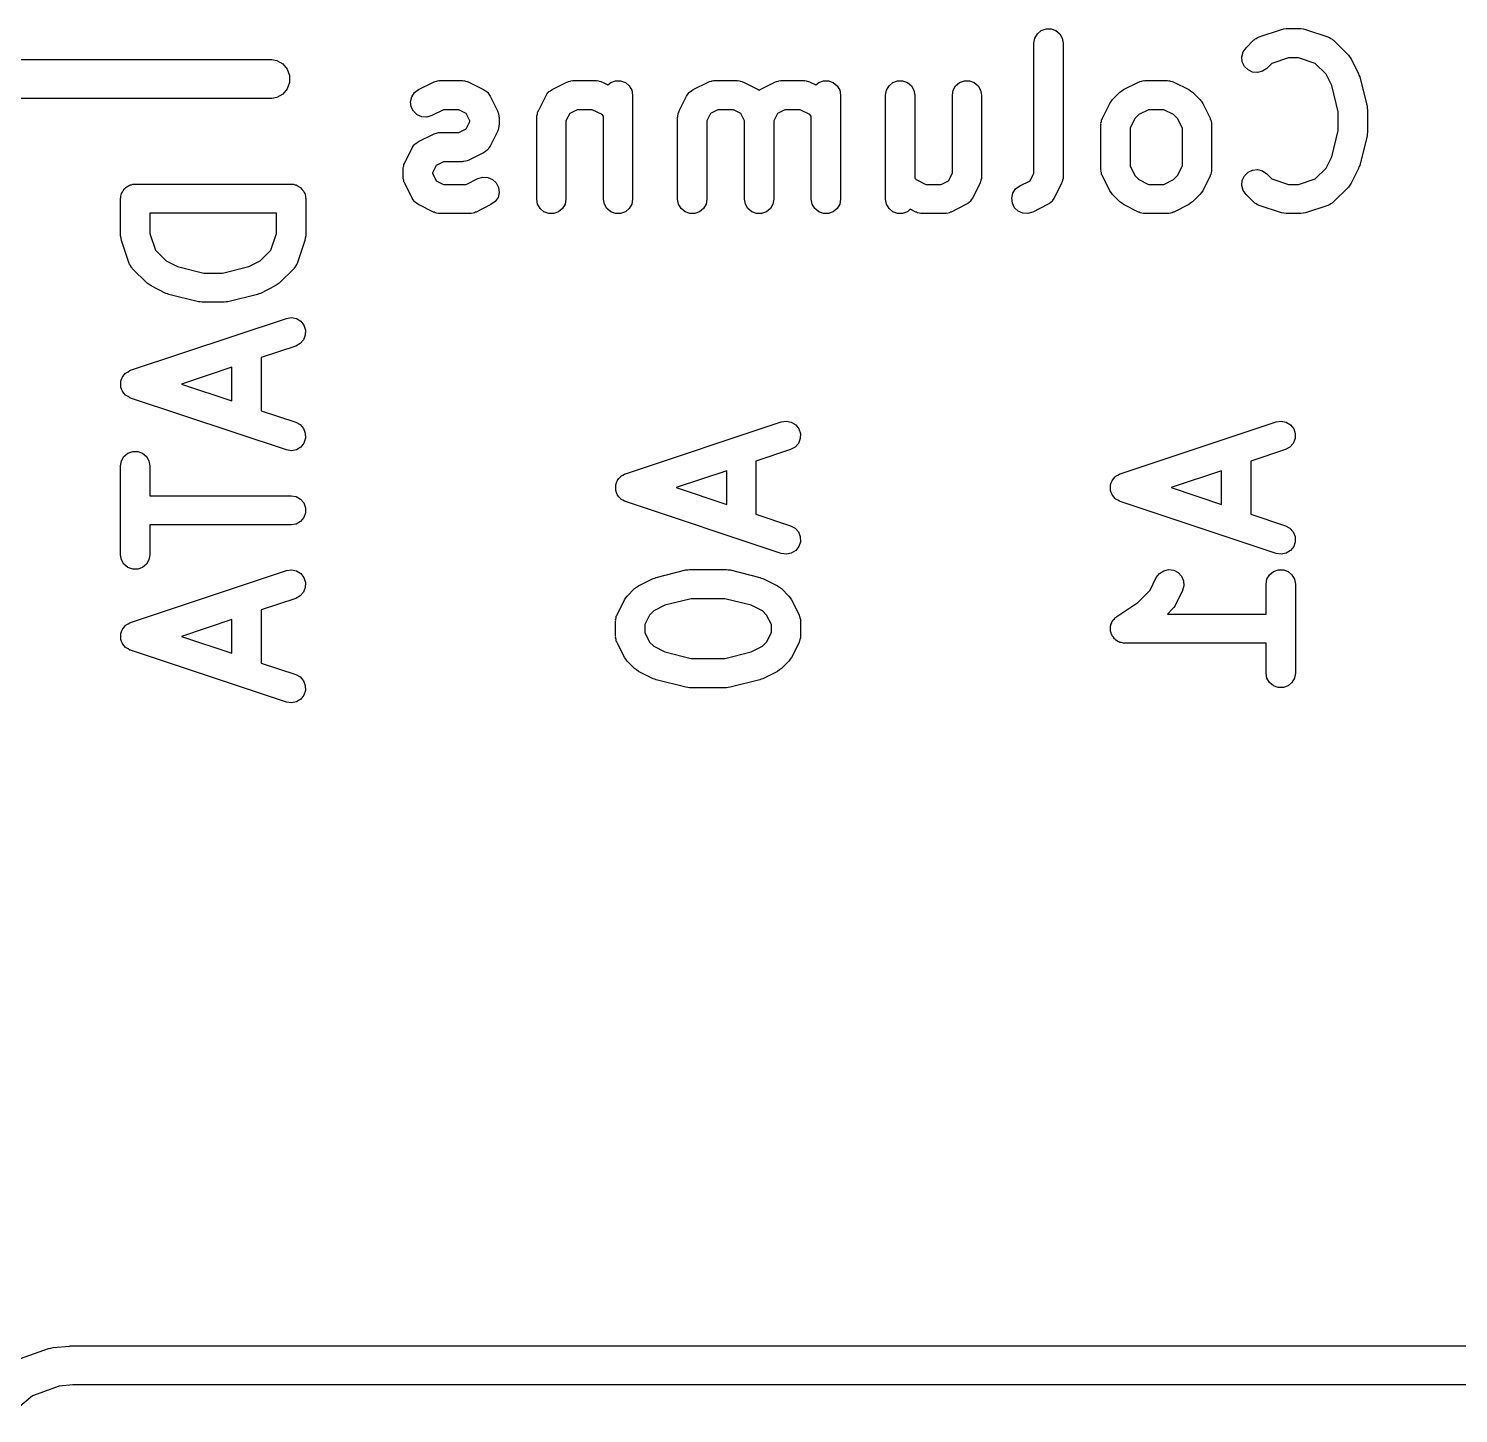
# Model space of a CAD drawing. Extents: x 105.7 to 188.1, y -135.5 to -88.6.
# Drawn here: x 171.73 to 179.07, y -95.75 to -88.64 of the extents above; entities that cross this region are included whole.
import ezdxf

# ---------------------------------------------------------------- set-up
doc = ezdxf.new("R2010")
doc.units = 0
doc.header["$MEASUREMENT"] = 0
doc.layers.add('BLACK', color=7, linetype='CONTINUOUS')

msp = doc.modelspace()

# ---------------------------------------------------------------- linework, layer by layer
at = {"layer": 'BLACK', "linetype": 'CONTINUOUS'}
for p, q in [((176.913, -88.6677), (176.932, -88.651)), ((176.932, -88.651), (176.957, -88.642)), ((176.957, -88.642), (176.983, -88.642)), ((176.983, -88.642), (177.007, -88.651)), ((177.007, -88.651), (177.027, -88.6677)), ((178.051, -88.6828), (178.165, -88.6448)), ((178.165, -88.6448), (178.177, -88.643)), ((178.177, -88.643), (178.189, -88.6409)), ((178.189, -88.6409), (178.265, -88.6409)), ((178.265, -88.6409), (178.277, -88.643)), ((178.277, -88.643), (178.289, -88.6448)), ((178.289, -88.6448), (178.403, -88.6828)), ((176.895, -88.7159), (176.899, -88.6903)), ((176.895, -89.3839), (176.895, -88.7159)), ((176.899, -88.6903), (176.913, -88.6677)), ((177.027, -88.6677), (177.04, -88.6903)), ((177.04, -88.6903), (177.045, -88.7159)), ((177.045, -88.7159), (177.045, -89.4016)), ((177.984, -88.7391), (178.022, -88.701)), ((178.022, -88.701), (178.025, -88.6985)), ((178.025, -88.6985), (178.028, -88.6953)), ((178.028, -88.6953), (178.036, -88.6911)), ((178.036, -88.6911), (178.043, -88.686)), ((178.043, -88.686), (178.047, -88.6849)), ((178.047, -88.6849), (178.051, -88.6828)), ((178.403, -88.6828), (178.407, -88.6849)), ((178.407, -88.6849), (178.411, -88.686)), ((178.411, -88.686), (178.418, -88.6911)), ((178.418, -88.6911), (178.426, -88.6953)), ((178.426, -88.6953), (178.429, -88.6985)), ((178.429, -88.6985), (178.433, -88.701)), ((178.433, -88.701), (178.509, -88.7772)), ((177.962, -88.7856), (177.969, -88.7604)), ((177.964, -88.8115), (177.962, -88.7856)), ((177.969, -88.7604), (177.984, -88.7391)), ((178.201, -88.7909), (178.115, -88.8196)), ((178.253, -88.7909), (178.201, -88.7909)), ((178.339, -88.8196), (178.253, -88.7909)), ((178.509, -88.7772), (178.516, -88.787)), ((178.516, -88.787), (178.523, -88.7966)), ((178.523, -88.7966), (178.561, -88.8728)), ((166.996, -88.8), (172.983, -88.8)), ((172.983, -88.8), (173.009, -88.8046)), ((173.009, -88.8046), (173.039, -88.8222)), ((173.039, -88.8222), (173.062, -88.8492)), ((173.062, -88.8492), (173.074, -88.8824)), ((177.975, -88.8351), (177.964, -88.8115)), ((177.994, -88.8535), (177.975, -88.8351)), ((178.017, -88.8645), (177.994, -88.8535)), ((178.043, -88.8668), (178.017, -88.8645)), ((178.068, -88.8601), (178.043, -88.8668)), ((178.09, -88.8451), (178.068, -88.8601)), ((178.115, -88.8196), (178.09, -88.8451)), ((178.394, -88.8746), (178.339, -88.8196)), ((173.074, -88.9176), (173.062, -88.9508)), ((173.074, -88.8824), (173.074, -88.9176)), ((173.736, -88.9536), (173.813, -88.9155)), ((173.813, -88.9155), (173.817, -88.9143)), ((173.817, -88.9143), (173.821, -88.9121)), ((173.821, -88.9121), (173.829, -88.9106)), ((173.829, -88.9106), (173.838, -88.9081)), ((173.838, -88.9081), (173.842, -88.9083)), ((173.842, -88.9083), (173.846, -88.9076)), ((173.846, -88.9076), (173.96, -88.9076)), ((173.96, -88.9076), (173.965, -88.9083)), ((173.965, -88.9083), (173.969, -88.9081)), ((173.969, -88.9081), (173.977, -88.9106)), ((173.977, -88.9106), (173.986, -88.9121)), ((173.986, -88.9121), (173.99, -88.9143)), ((173.99, -88.9143), (173.994, -88.9155)), ((173.994, -88.9155), (174.07, -88.9536)), ((174.422, -88.9536), (174.498, -88.9155)), ((174.498, -88.9155), (174.502, -88.9143)), ((174.502, -88.9143), (174.506, -88.9121)), ((174.506, -88.9121), (174.515, -88.9106)), ((174.515, -88.9106), (174.523, -88.9081)), ((174.523, -88.9081), (174.528, -88.9083)), ((174.528, -88.9083), (174.532, -88.9076)), ((174.532, -88.9076), (174.646, -88.9076)), ((174.646, -88.9076), (174.65, -88.9083)), ((174.65, -88.9083), (174.655, -88.9081)), ((174.655, -88.9081), (174.663, -88.9106)), ((174.663, -88.9106), (174.672, -88.9121)), ((174.672, -88.9121), (174.676, -88.9143)), ((174.676, -88.9143), (174.68, -88.9155)), ((174.68, -88.9155), (174.708, -88.9298)), ((174.708, -88.9298), (174.723, -88.9176)), ((174.723, -88.9176), (174.747, -88.9087)), ((174.747, -88.9087), (174.773, -88.9087)), ((174.773, -88.9087), (174.798, -88.9176)), ((174.798, -88.9176), (174.818, -88.9344)), ((174.818, -88.9344), (174.831, -88.9569)), ((175.146, -88.9536), (175.222, -88.9155)), ((175.222, -88.9155), (175.226, -88.9143)), ((175.226, -88.9143), (175.23, -88.9121)), ((175.23, -88.9121), (175.239, -88.9106)), ((175.239, -88.9106), (175.247, -88.9081)), ((175.247, -88.9081), (175.251, -88.9083)), ((175.251, -88.9083), (175.256, -88.9076)), ((175.256, -88.9076), (175.37, -88.9076)), ((175.37, -88.9076), (175.374, -88.9083)), ((175.374, -88.9083), (175.379, -88.9081)), ((175.379, -88.9081), (175.387, -88.9106)), ((175.387, -88.9106), (175.396, -88.9121)), ((175.396, -88.9121), (175.399, -88.9143)), ((175.399, -88.9143), (175.404, -88.9155)), ((175.404, -88.9155), (175.48, -88.9536)), ((175.489, -88.9536), (175.565, -88.9155)), ((175.565, -88.9155), (175.569, -88.9143)), ((175.569, -88.9143), (175.573, -88.9121)), ((175.573, -88.9121), (175.582, -88.9106)), ((175.582, -88.9106), (175.59, -88.9081)), ((175.59, -88.9081), (175.594, -88.9083)), ((175.594, -88.9083), (175.599, -88.9076)), ((175.599, -88.9076), (175.713, -88.9076)), ((175.713, -88.9076), (175.717, -88.9083)), ((175.717, -88.9083), (175.721, -88.9081)), ((175.721, -88.9081), (175.73, -88.9106)), ((175.73, -88.9106), (175.738, -88.9121)), ((175.738, -88.9121), (175.742, -88.9143)), ((175.742, -88.9143), (175.746, -88.9155)), ((175.746, -88.9155), (175.775, -88.9298)), ((175.775, -88.9298), (175.79, -88.9176)), ((175.79, -88.9176), (175.814, -88.9087)), ((175.814, -88.9087), (175.84, -88.9087)), ((175.84, -88.9087), (175.865, -88.9176)), ((175.865, -88.9176), (175.885, -88.9344)), ((175.885, -88.9344), (175.898, -88.9569)), ((176.138, -88.9569), (176.151, -88.9344)), ((176.151, -88.9344), (176.171, -88.9176)), ((176.171, -88.9176), (176.195, -88.9087)), ((176.195, -88.9087), (176.221, -88.9087)), ((176.221, -88.9087), (176.246, -88.9176)), ((176.246, -88.9176), (176.266, -88.9344)), ((176.266, -88.9344), (176.279, -88.9569)), ((176.48, -88.9569), (176.493, -88.9344)), ((176.493, -88.9344), (176.513, -88.9176)), ((176.513, -88.9176), (176.538, -88.9087)), ((176.538, -88.9087), (176.564, -88.9087)), ((176.564, -88.9087), (176.588, -88.9176)), ((176.588, -88.9176), (176.608, -88.9344)), ((176.608, -88.9344), (176.621, -88.9569)), ((177.355, -88.9536), (177.432, -88.9155)), ((177.432, -88.9155), (177.436, -88.9143)), ((177.436, -88.9143), (177.44, -88.9121)), ((177.44, -88.9121), (177.448, -88.9106)), ((177.448, -88.9106), (177.457, -88.9081)), ((177.457, -88.9081), (177.461, -88.9083)), ((177.461, -88.9083), (177.465, -88.9076)), ((177.465, -88.9076), (177.579, -88.9076)), ((177.579, -88.9076), (177.584, -88.9083)), ((177.584, -88.9083), (177.588, -88.9081)), ((177.588, -88.9081), (177.596, -88.9106)), ((177.596, -88.9106), (177.605, -88.9121)), ((177.605, -88.9121), (177.609, -88.9143)), ((177.609, -88.9143), (177.613, -88.9155)), ((177.613, -88.9155), (177.689, -88.9536)), ((178.423, -88.9326), (178.394, -88.8746)), ((178.457, -89.068), (178.423, -88.9326)), ((178.561, -88.8728), (178.563, -88.8807)), ((178.563, -88.8807), (178.567, -88.8882)), ((178.567, -88.8882), (178.605, -89.0406)), ((172.983, -89), (167.009, -89)), ((173.009, -88.9954), (172.983, -89)), ((173.039, -88.9778), (173.009, -88.9954)), ((173.062, -88.9508), (173.039, -88.9778)), ((173.695, -89.0162), (173.701, -88.9908)), ((173.698, -89.042), (173.695, -89.0162)), ((173.701, -88.9908), (173.716, -88.9691)), ((173.716, -88.9691), (173.736, -88.9536)), ((174.07, -88.9536), (174.079, -88.9601)), ((174.079, -88.9601), (174.088, -88.9662)), ((174.088, -88.9662), (174.089, -88.9679)), ((174.089, -88.9679), (174.091, -88.9691)), ((174.091, -88.9691), (174.097, -88.9783)), ((174.097, -88.9783), (174.104, -88.9871)), ((174.104, -88.9871), (174.142, -89.0633)), ((174.351, -89.0633), (174.389, -88.9871)), ((174.389, -88.9871), (174.395, -88.9783)), ((174.395, -88.9783), (174.401, -88.9691)), ((174.401, -88.9691), (174.403, -88.9679)), ((174.403, -88.9679), (174.404, -88.9662)), ((174.404, -88.9662), (174.413, -88.9601)), ((174.413, -88.9601), (174.422, -88.9536)), ((174.831, -88.9569), (174.835, -88.9826)), ((174.835, -88.9826), (174.835, -89.5159)), ((175.074, -89.0633), (175.112, -88.9871)), ((175.112, -88.9871), (175.119, -88.9783)), ((175.119, -88.9783), (175.125, -88.9691)), ((175.125, -88.9691), (175.127, -88.9679)), ((175.127, -88.9679), (175.128, -88.9662)), ((175.128, -88.9662), (175.137, -88.9601)), ((175.137, -88.9601), (175.146, -88.9536)), ((175.48, -88.9536), (175.484, -88.957)), ((175.484, -88.957), (175.489, -88.9536)), ((175.898, -88.9569), (175.902, -88.9826)), ((175.902, -88.9826), (175.902, -89.5159)), ((176.133, -88.9826), (176.138, -88.9569)), ((176.133, -89.5159), (176.133, -88.9826)), ((176.279, -88.9569), (176.283, -88.9826)), ((176.283, -88.9826), (176.283, -89.4086)), ((176.476, -88.9826), (176.48, -88.9569)), ((176.476, -89.3839), (176.476, -88.9826)), ((176.621, -88.9569), (176.626, -88.9826)), ((176.626, -88.9826), (176.626, -89.4016)), ((177.284, -89.0252), (177.291, -89.0156)), ((177.291, -89.0156), (177.298, -89.0057)), ((177.298, -89.0057), (177.336, -88.9676)), ((177.336, -88.9676), (177.346, -88.9607)), ((177.346, -88.9607), (177.355, -88.9536)), ((177.689, -88.9536), (177.699, -88.9607)), ((177.699, -88.9607), (177.709, -88.9676)), ((177.709, -88.9676), (177.747, -89.0057)), ((177.747, -89.0057), (177.754, -89.0156)), ((177.754, -89.0156), (177.761, -89.0252)), ((173.71, -89.0653), (173.698, -89.042)), ((173.729, -89.0833), (173.71, -89.0653)), ((173.753, -89.0936), (173.729, -89.0833)), ((173.804, -89.0877), (173.779, -89.0952)), ((173.864, -89.0576), (173.804, -89.0877)), ((173.943, -89.0576), (173.864, -89.0576)), ((173.981, -89.0766), (173.943, -89.0576)), ((174, -89.1146), (173.981, -89.0766)), ((174.142, -89.0633), (174.143, -89.0675)), ((174.143, -89.0675), (174.145, -89.0712)), ((174.145, -89.0712), (174.147, -89.0799)), ((174.147, -89.0799), (174.149, -89.0883)), ((174.149, -89.0883), (174.149, -89.0926)), ((174.149, -89.0926), (174.15, -89.0969)), ((174.343, -89.0883), (174.346, -89.0799)), ((174.343, -89.0926), (174.343, -89.0883)), ((174.343, -89.0969), (174.343, -89.0926)), ((174.346, -89.0799), (174.347, -89.0712)), ((174.347, -89.0712), (174.349, -89.0675)), ((174.349, -89.0675), (174.351, -89.0633)), ((174.512, -89.0766), (174.493, -89.1146)), ((174.55, -89.0576), (174.512, -89.0766)), ((174.628, -89.0576), (174.55, -89.0576)), ((174.678, -89.0823), (174.628, -89.0576)), ((174.685, -89.0898), (174.678, -89.0823)), ((174.685, -89.5159), (174.685, -89.0898)), ((175.066, -89.0969), (175.067, -89.0926)), ((175.067, -89.0883), (175.069, -89.0799)), ((175.067, -89.0926), (175.067, -89.0883)), ((175.069, -89.0799), (175.071, -89.0712)), ((175.071, -89.0712), (175.073, -89.0675)), ((175.073, -89.0675), (175.074, -89.0633)), ((175.235, -89.0766), (175.216, -89.1146)), ((175.273, -89.0576), (175.235, -89.0766)), ((175.352, -89.0576), (175.273, -89.0576)), ((175.39, -89.0766), (175.352, -89.0576)), ((175.409, -89.1146), (175.39, -89.0766)), ((175.578, -89.0766), (175.559, -89.1146)), ((175.616, -89.0576), (175.578, -89.0766)), ((175.695, -89.0576), (175.616, -89.0576)), ((175.745, -89.0823), (175.695, -89.0576)), ((175.752, -89.0898), (175.745, -89.0823)), ((175.752, -89.5159), (175.752, -89.0898)), ((177.246, -89.1014), (177.284, -89.0252)), ((177.433, -89.0823), (177.413, -89.1032)), ((177.483, -89.0576), (177.433, -89.0823)), ((177.562, -89.0576), (177.483, -89.0576)), ((177.611, -89.0823), (177.562, -89.0576)), ((177.632, -89.1032), (177.611, -89.0823)), ((177.761, -89.0252), (177.799, -89.1014)), ((178.457, -89.1638), (178.457, -89.068)), ((178.605, -89.0406), (178.605, -89.0497)), ((178.605, -89.0497), (178.607, -89.0588)), ((178.607, -89.0588), (178.607, -89.173)), ((173.779, -89.0952), (173.753, -89.0936)), ((173.943, -89.1742), (173.981, -89.1552)), ((173.981, -89.1552), (174, -89.1172)), ((174, -89.1172), (174, -89.1146)), ((174.143, -89.1644), (174.142, -89.1685)), ((174.145, -89.1606), (174.143, -89.1644)), ((174.147, -89.1519), (174.145, -89.1606)), ((174.149, -89.1435), (174.147, -89.1519)), ((174.15, -89.135), (174.149, -89.1392)), ((174.149, -89.1392), (174.149, -89.1435)), ((174.15, -89.0969), (174.15, -89.135)), ((174.343, -89.5159), (174.343, -89.0969)), ((174.493, -89.1146), (174.493, -89.5159)), ((175.066, -89.5159), (175.066, -89.0969)), ((175.216, -89.1146), (175.216, -89.5159)), ((175.409, -89.5159), (175.409, -89.1146)), ((175.559, -89.1146), (175.559, -89.5159)), ((177.238, -89.1264), (177.241, -89.118)), ((177.239, -89.1307), (177.238, -89.1264)), ((177.238, -89.135), (177.239, -89.1307)), ((177.238, -89.3635), (177.238, -89.135)), ((177.241, -89.118), (177.242, -89.1093)), ((177.242, -89.1093), (177.245, -89.1056)), ((177.245, -89.1056), (177.246, -89.1014)), ((177.413, -89.1032), (177.388, -89.1527)), ((177.388, -89.1527), (177.388, -89.3458)), ((177.657, -89.1527), (177.632, -89.1032)), ((177.657, -89.3458), (177.657, -89.1527)), ((177.799, -89.1014), (177.8, -89.1056)), ((177.8, -89.1056), (177.802, -89.1093)), ((177.802, -89.1093), (177.804, -89.118)), ((177.804, -89.118), (177.806, -89.1264)), ((177.806, -89.1264), (177.806, -89.1307)), ((177.806, -89.1307), (177.807, -89.135)), ((177.807, -89.135), (177.807, -89.3635)), ((178.423, -89.2993), (178.457, -89.1638)), ((173.709, -89.245), (173.716, -89.2358)), ((173.716, -89.2358), (173.717, -89.2345)), ((173.717, -89.2345), (173.718, -89.2329)), ((173.718, -89.2329), (173.728, -89.2268)), ((173.728, -89.2268), (173.736, -89.2203)), ((173.736, -89.2203), (173.813, -89.1822)), ((173.813, -89.1822), (173.817, -89.1809)), ((173.817, -89.1809), (173.821, -89.1788)), ((173.821, -89.1788), (173.829, -89.1772)), ((173.829, -89.1772), (173.838, -89.1747)), ((173.838, -89.1747), (173.842, -89.175)), ((173.842, -89.175), (173.846, -89.1742)), ((173.846, -89.1742), (173.943, -89.1742)), ((174.142, -89.1685), (174.104, -89.2447)), ((178.605, -89.1912), (178.567, -89.3436)), ((178.607, -89.173), (178.605, -89.1821)), ((178.605, -89.1821), (178.605, -89.1912)), ((173.665, -89.33), (173.703, -89.2538)), ((173.703, -89.2538), (173.709, -89.245)), ((174.07, -89.2782), (173.994, -89.3163)), ((174.079, -89.2717), (174.07, -89.2782)), ((174.088, -89.2656), (174.079, -89.2717)), ((174.089, -89.2639), (174.088, -89.2656)), ((174.091, -89.2627), (174.089, -89.2639)), ((174.097, -89.2535), (174.091, -89.2627)), ((174.104, -89.2447), (174.097, -89.2535)), ((178.394, -89.3572), (178.423, -89.2993)), ((173.657, -89.3549), (173.66, -89.3465)), ((173.658, -89.3593), (173.657, -89.3549)), ((173.657, -89.3635), (173.658, -89.3593)), ((173.657, -89.4016), (173.657, -89.3635)), ((173.66, -89.3465), (173.661, -89.3379)), ((173.661, -89.3379), (173.664, -89.3341)), ((173.664, -89.3341), (173.665, -89.33)), ((173.826, -89.3432), (173.807, -89.3812)), ((173.807, -89.3812), (173.807, -89.3839)), ((173.807, -89.3839), (173.826, -89.4219)), ((173.864, -89.3242), (173.826, -89.3432)), ((173.96, -89.3242), (173.864, -89.3242)), ((173.965, -89.3235), (173.96, -89.3242)), ((173.969, -89.3237), (173.965, -89.3235)), ((173.977, -89.3212), (173.969, -89.3237)), ((173.986, -89.3197), (173.977, -89.3212)), ((173.99, -89.3176), (173.986, -89.3197)), ((173.994, -89.3163), (173.99, -89.3176)), ((176.457, -89.4219), (176.476, -89.3839)), ((176.876, -89.4219), (176.895, -89.3839)), ((177.239, -89.3678), (177.238, -89.3635)), ((177.238, -89.3721), (177.239, -89.3678)), ((177.241, -89.3805), (177.238, -89.3721)), ((177.242, -89.3892), (177.241, -89.3805)), ((177.388, -89.3458), (177.413, -89.3953)), ((177.632, -89.3953), (177.657, -89.3458)), ((177.804, -89.3805), (177.802, -89.3892)), ((177.806, -89.3721), (177.804, -89.3805)), ((177.807, -89.3635), (177.806, -89.3678)), ((177.806, -89.3678), (177.806, -89.3721)), ((177.975, -89.3967), (177.994, -89.3783)), ((177.994, -89.3783), (178.017, -89.3673)), ((178.017, -89.3673), (178.043, -89.365)), ((178.043, -89.365), (178.068, -89.3717)), ((178.068, -89.3717), (178.09, -89.3867)), ((178.339, -89.4123), (178.394, -89.3572)), ((178.561, -89.359), (178.523, -89.4352)), ((178.563, -89.3511), (178.561, -89.359)), ((178.567, -89.3436), (178.563, -89.3511)), ((172.229, -89.4616), (172.234, -89.4566)), ((172.234, -89.4566), (172.239, -89.4533)), ((172.239, -89.4533), (172.244, -89.4491)), ((172.244, -89.4491), (172.251, -89.4468)), ((172.251, -89.4468), (172.256, -89.4435)), ((172.256, -89.4435), (172.263, -89.4424)), ((172.263, -89.4424), (172.269, -89.4402)), ((172.269, -89.4402), (172.275, -89.4402)), ((172.275, -89.4402), (172.282, -89.439)), ((172.282, -89.439), (173.082, -89.439)), ((173.082, -89.439), (173.088, -89.4402)), ((173.088, -89.4402), (173.095, -89.4402)), ((173.095, -89.4402), (173.101, -89.4424)), ((173.101, -89.4424), (173.108, -89.4435)), ((173.108, -89.4435), (173.113, -89.4468)), ((173.113, -89.4468), (173.119, -89.4491)), ((173.119, -89.4491), (173.124, -89.4533)), ((173.124, -89.4533), (173.13, -89.4566)), ((173.13, -89.4566), (173.134, -89.4616)), ((173.658, -89.4059), (173.657, -89.4016)), ((173.657, -89.4102), (173.658, -89.4059)), ((173.66, -89.4186), (173.657, -89.4102)), ((173.661, -89.4273), (173.66, -89.4186)), ((173.664, -89.431), (173.661, -89.4273)), ((173.665, -89.4352), (173.664, -89.431)), ((173.703, -89.5113), (173.665, -89.4352)), ((173.826, -89.4219), (173.864, -89.4409)), ((173.864, -89.4409), (173.981, -89.4409)), ((173.981, -89.4409), (174.041, -89.4107)), ((174.041, -89.4107), (174.066, -89.4033)), ((174.066, -89.4033), (174.092, -89.4049)), ((174.092, -89.4049), (174.116, -89.4152)), ((174.116, -89.4152), (174.135, -89.4331)), ((174.135, -89.4331), (174.147, -89.4564)), ((174.147, -89.4564), (174.15, -89.4823)), ((176.283, -89.4086), (176.291, -89.4162)), ((176.291, -89.4162), (176.34, -89.4409)), ((176.34, -89.4409), (176.419, -89.4409)), ((176.419, -89.4409), (176.457, -89.4219)), ((176.618, -89.4352), (176.58, -89.5113)), ((176.619, -89.431), (176.618, -89.4352)), ((176.621, -89.4273), (176.619, -89.431)), ((176.623, -89.4186), (176.621, -89.4273)), ((176.625, -89.4102), (176.623, -89.4186)), ((176.626, -89.4016), (176.625, -89.4059)), ((176.625, -89.4059), (176.625, -89.4102)), ((176.801, -89.4643), (176.822, -89.4488)), ((176.822, -89.4488), (176.876, -89.4219)), ((177.037, -89.4352), (176.999, -89.5114)), ((177.038, -89.431), (177.037, -89.4352)), ((177.04, -89.4273), (177.038, -89.431)), ((177.042, -89.4186), (177.04, -89.4273)), ((177.044, -89.4102), (177.042, -89.4186)), ((177.045, -89.4016), (177.044, -89.4059)), ((177.044, -89.4059), (177.044, -89.4102)), ((177.245, -89.3929), (177.242, -89.3892)), ((177.246, -89.3971), (177.245, -89.3929)), ((177.284, -89.4733), (177.246, -89.3971)), ((177.413, -89.3953), (177.433, -89.4162)), ((177.433, -89.4162), (177.483, -89.4409)), ((177.483, -89.4409), (177.562, -89.4409)), ((177.562, -89.4409), (177.611, -89.4162)), ((177.611, -89.4162), (177.632, -89.3953)), ((177.799, -89.3971), (177.761, -89.4733)), ((177.8, -89.3929), (177.799, -89.3971)), ((177.802, -89.3892), (177.8, -89.3929)), ((177.962, -89.4463), (177.964, -89.4203)), ((177.969, -89.4714), (177.962, -89.4463)), ((177.964, -89.4203), (177.975, -89.3967)), ((178.09, -89.3867), (178.115, -89.4123)), ((178.115, -89.4123), (178.201, -89.4409)), ((178.201, -89.4409), (178.253, -89.4409)), ((178.253, -89.4409), (178.339, -89.4123)), ((178.509, -89.4547), (178.433, -89.5308)), ((178.516, -89.4448), (178.509, -89.4547)), ((178.523, -89.4352), (178.516, -89.4448)), ((172.207, -89.514), (172.208, -89.5076)), ((172.207, -89.7045), (172.207, -89.514)), ((172.208, -89.501), (172.21, -89.4948)), ((172.208, -89.5076), (172.208, -89.501)), ((172.21, -89.4948), (172.211, -89.4884)), ((172.211, -89.4884), (172.215, -89.4827)), ((172.215, -89.4827), (172.217, -89.4765)), ((172.217, -89.4765), (172.221, -89.4715)), ((172.221, -89.4715), (172.224, -89.4658)), ((172.224, -89.4658), (172.229, -89.4616)), ((173.134, -89.4616), (173.139, -89.4658)), ((173.139, -89.4658), (173.143, -89.4715)), ((173.143, -89.4715), (173.147, -89.4765)), ((173.147, -89.4765), (173.149, -89.4827)), ((173.149, -89.4827), (173.152, -89.4884)), ((173.152, -89.4884), (173.154, -89.4948)), ((173.154, -89.4948), (173.156, -89.501)), ((173.156, -89.501), (173.156, -89.5076)), ((173.156, -89.5076), (173.157, -89.514)), ((173.157, -89.514), (173.157, -89.7045)), ((173.709, -89.5202), (173.703, -89.5113)), ((173.716, -89.5294), (173.709, -89.5202)), ((173.717, -89.5306), (173.716, -89.5294)), ((173.718, -89.5323), (173.717, -89.5306)), ((173.728, -89.5383), (173.718, -89.5323)), ((174.129, -89.5294), (174.108, -89.5449)), ((174.144, -89.5076), (174.129, -89.5294)), ((174.15, -89.4823), (174.144, -89.5076)), ((174.347, -89.5416), (174.343, -89.5159)), ((174.493, -89.5159), (174.488, -89.5416)), ((174.69, -89.5416), (174.685, -89.5159)), ((174.835, -89.5159), (174.831, -89.5416)), ((175.071, -89.5416), (175.066, -89.5159)), ((175.216, -89.5159), (175.212, -89.5416)), ((175.414, -89.5416), (175.409, -89.5159)), ((175.559, -89.5159), (175.555, -89.5416)), ((175.757, -89.5416), (175.752, -89.5159)), ((175.902, -89.5159), (175.898, -89.5416)), ((176.138, -89.5416), (176.133, -89.5159)), ((176.564, -89.5323), (176.555, -89.5383)), ((176.566, -89.5306), (176.564, -89.5323)), ((176.567, -89.5294), (176.566, -89.5306)), ((176.573, -89.5202), (176.567, -89.5294)), ((176.58, -89.5113), (176.573, -89.5202)), ((176.781, -89.5114), (176.787, -89.4861)), ((176.784, -89.5373), (176.781, -89.5114)), ((176.787, -89.4861), (176.801, -89.4643)), ((176.983, -89.5323), (176.974, -89.5383)), ((176.985, -89.5306), (176.983, -89.5323)), ((176.986, -89.5294), (176.985, -89.5306)), ((176.992, -89.5202), (176.986, -89.5294)), ((176.999, -89.5114), (176.992, -89.5202)), ((177.291, -89.4829), (177.284, -89.4733)), ((177.298, -89.4927), (177.291, -89.4829)), ((177.336, -89.5308), (177.298, -89.4927)), ((177.346, -89.5377), (177.336, -89.5308)), ((177.709, -89.5308), (177.699, -89.5377)), ((177.747, -89.4927), (177.709, -89.5308)), ((177.754, -89.4829), (177.747, -89.4927)), ((177.761, -89.4733), (177.754, -89.4829)), ((177.984, -89.4927), (177.969, -89.4714)), ((178.022, -89.5308), (177.984, -89.4927)), ((178.025, -89.5333), (178.022, -89.5308)), ((178.433, -89.5308), (178.429, -89.5333)), ((172.357, -89.589), (172.357, -89.6923)), ((173.007, -89.589), (172.357, -89.589)), ((173.007, -89.6923), (173.007, -89.589)), ((173.736, -89.5449), (173.728, -89.5383)), ((173.813, -89.583), (173.736, -89.5449)), ((173.817, -89.5842), (173.813, -89.583)), ((173.821, -89.5864), (173.817, -89.5842)), ((173.829, -89.5879), (173.821, -89.5864)), ((173.838, -89.5904), (173.829, -89.5879)), ((173.842, -89.5902), (173.838, -89.5904)), ((173.846, -89.5909), (173.842, -89.5902)), ((173.999, -89.5909), (173.846, -89.5909)), ((174.003, -89.5902), (173.999, -89.5909)), ((174.007, -89.5904), (174.003, -89.5902)), ((174.016, -89.5879), (174.007, -89.5904)), ((174.024, -89.5864), (174.016, -89.5879)), ((174.028, -89.5842), (174.024, -89.5864)), ((174.032, -89.583), (174.028, -89.5842)), ((174.108, -89.5449), (174.032, -89.583)), ((174.36, -89.5641), (174.347, -89.5416)), ((174.38, -89.5809), (174.36, -89.5641)), ((174.405, -89.5898), (174.38, -89.5809)), ((174.431, -89.5898), (174.405, -89.5898)), ((174.455, -89.5809), (174.431, -89.5898)), ((174.475, -89.5641), (174.455, -89.5809)), ((174.488, -89.5416), (174.475, -89.5641)), ((174.703, -89.5641), (174.69, -89.5416)), ((174.723, -89.5809), (174.703, -89.5641)), ((174.747, -89.5898), (174.723, -89.5809)), ((174.773, -89.5898), (174.747, -89.5898)), ((174.798, -89.5809), (174.773, -89.5898)), ((174.818, -89.5641), (174.798, -89.5809)), ((174.831, -89.5416), (174.818, -89.5641)), ((175.084, -89.5641), (175.071, -89.5416)), ((175.104, -89.5809), (175.084, -89.5641)), ((175.128, -89.5898), (175.104, -89.5809)), ((175.154, -89.5898), (175.128, -89.5898)), ((175.179, -89.5809), (175.154, -89.5898)), ((175.199, -89.5641), (175.179, -89.5809)), ((175.212, -89.5416), (175.199, -89.5641)), ((175.427, -89.5641), (175.414, -89.5416)), ((175.447, -89.5809), (175.427, -89.5641)), ((175.471, -89.5898), (175.447, -89.5809)), ((175.497, -89.5898), (175.471, -89.5898)), ((175.522, -89.5809), (175.497, -89.5898)), ((175.542, -89.5641), (175.522, -89.5809)), ((175.555, -89.5416), (175.542, -89.5641)), ((175.77, -89.5641), (175.757, -89.5416)), ((175.79, -89.5809), (175.77, -89.5641)), ((175.814, -89.5898), (175.79, -89.5809)), ((175.84, -89.5898), (175.814, -89.5898)), ((175.865, -89.5809), (175.84, -89.5898)), ((175.885, -89.5641), (175.865, -89.5809)), ((175.898, -89.5416), (175.885, -89.5641)), ((176.151, -89.5641), (176.138, -89.5416)), ((176.171, -89.5809), (176.151, -89.5641)), ((176.195, -89.5898), (176.171, -89.5809)), ((176.221, -89.5898), (176.195, -89.5898)), ((176.246, -89.5809), (176.221, -89.5898)), ((176.26, -89.5686), (176.246, -89.5809)), ((176.289, -89.583), (176.26, -89.5686)), ((176.293, -89.5842), (176.289, -89.583)), ((176.297, -89.5864), (176.293, -89.5842)), ((176.305, -89.5879), (176.297, -89.5864)), ((176.314, -89.5904), (176.305, -89.5879)), ((176.318, -89.5902), (176.314, -89.5904)), ((176.322, -89.5909), (176.318, -89.5902)), ((176.437, -89.5909), (176.322, -89.5909)), ((176.441, -89.5902), (176.437, -89.5909)), ((176.445, -89.5904), (176.441, -89.5902)), ((176.454, -89.5879), (176.445, -89.5904)), ((176.462, -89.5864), (176.454, -89.5879)), ((176.466, -89.5842), (176.462, -89.5864)), ((176.47, -89.583), (176.466, -89.5842)), ((176.546, -89.5449), (176.47, -89.583)), ((176.555, -89.5383), (176.546, -89.5449)), ((176.795, -89.5606), (176.784, -89.5373)), ((176.814, -89.5785), (176.795, -89.5606)), ((176.838, -89.5889), (176.814, -89.5785)), ((176.864, -89.5904), (176.838, -89.5889)), ((176.889, -89.583), (176.864, -89.5904)), ((176.965, -89.5449), (176.889, -89.583)), ((176.974, -89.5383), (176.965, -89.5449)), ((177.355, -89.5449), (177.346, -89.5377)), ((177.432, -89.583), (177.355, -89.5449)), ((177.436, -89.5842), (177.432, -89.583)), ((177.44, -89.5864), (177.436, -89.5842)), ((177.448, -89.5879), (177.44, -89.5864)), ((177.457, -89.5904), (177.448, -89.5879)), ((177.461, -89.5902), (177.457, -89.5904)), ((177.465, -89.5909), (177.461, -89.5902)), ((177.579, -89.5909), (177.465, -89.5909)), ((177.584, -89.5902), (177.579, -89.5909)), ((177.588, -89.5904), (177.584, -89.5902)), ((177.596, -89.5879), (177.588, -89.5904)), ((177.605, -89.5864), (177.596, -89.5879)), ((177.609, -89.5842), (177.605, -89.5864)), ((177.613, -89.583), (177.609, -89.5842)), ((177.689, -89.5449), (177.613, -89.583)), ((177.699, -89.5377), (177.689, -89.5449)), ((178.028, -89.5366), (178.025, -89.5333)), ((178.036, -89.5407), (178.028, -89.5366)), ((178.043, -89.5458), (178.036, -89.5407)), ((178.047, -89.5469), (178.043, -89.5458)), ((178.051, -89.549), (178.047, -89.5469)), ((178.165, -89.5871), (178.051, -89.549)), ((178.177, -89.5888), (178.165, -89.5871)), ((178.189, -89.5909), (178.177, -89.5888)), ((178.265, -89.5909), (178.189, -89.5909)), ((178.277, -89.5888), (178.265, -89.5909)), ((178.289, -89.5871), (178.277, -89.5888)), ((178.403, -89.549), (178.289, -89.5871)), ((178.407, -89.5469), (178.403, -89.549)), ((178.411, -89.5458), (178.407, -89.5469)), ((178.418, -89.5407), (178.411, -89.5458)), ((178.426, -89.5366), (178.418, -89.5407)), ((178.429, -89.5333), (178.426, -89.5366)), ((172.209, -89.7163), (172.207, -89.7045)), ((172.211, -89.7282), (172.209, -89.7163)), ((172.249, -89.8425), (172.211, -89.7282)), ((172.357, -89.6923), (172.386, -89.7783)), ((172.978, -89.7783), (173.007, -89.6923)), ((173.153, -89.7282), (173.115, -89.8425)), ((173.155, -89.7163), (173.153, -89.7282)), ((173.157, -89.7045), (173.155, -89.7163)), ((172.386, -89.7783), (172.441, -89.8333)), ((172.923, -89.8333), (172.978, -89.7783)), ((172.251, -89.8463), (172.249, -89.8425)), ((172.252, -89.8505), (172.251, -89.8463)), ((172.257, -89.8577), (172.252, -89.8505)), ((172.261, -89.8654), (172.257, -89.8577)), ((172.264, -89.8683), (172.261, -89.8654)), ((172.267, -89.8718), (172.264, -89.8683)), ((172.343, -89.948), (172.267, -89.8718)), ((172.441, -89.8333), (172.499, -89.8623)), ((172.499, -89.8623), (172.634, -89.8962)), ((172.634, -89.8962), (172.73, -89.8962)), ((172.73, -89.8962), (172.865, -89.8623)), ((172.865, -89.8623), (172.923, -89.8333)), ((173.097, -89.8718), (173.021, -89.948)), ((173.099, -89.8683), (173.097, -89.8718)), ((173.103, -89.8654), (173.099, -89.8683)), ((173.107, -89.8577), (173.103, -89.8654)), ((173.112, -89.8505), (173.107, -89.8577)), ((173.113, -89.8463), (173.112, -89.8505)), ((173.115, -89.8425), (173.113, -89.8463)), ((172.353, -89.9549), (172.343, -89.948)), ((172.363, -89.9621), (172.353, -89.9549)), ((172.439, -90.0002), (172.363, -89.9621)), ((173.001, -89.9621), (172.925, -90.0002)), ((173.011, -89.9549), (173.001, -89.9621)), ((173.021, -89.948), (173.011, -89.9549)), ((172.447, -90.0025), (172.439, -90.0002)), ((172.454, -90.0058), (172.447, -90.0025)), ((172.607, -90.0439), (172.454, -90.0058)), ((172.616, -90.0446), (172.607, -90.0439)), ((172.625, -90.0462), (172.616, -90.0446)), ((172.739, -90.0462), (172.625, -90.0462)), ((172.748, -90.0446), (172.739, -90.0462)), ((172.757, -90.0439), (172.748, -90.0446)), ((172.91, -90.0058), (172.757, -90.0439)), ((172.917, -90.0025), (172.91, -90.0058)), ((172.925, -90.0002), (172.917, -90.0025)), ((172.258, -90.3953), (173.058, -90.1286)), ((173.058, -90.1286), (173.084, -90.1248)), ((173.084, -90.1248), (173.109, -90.13)), ((173.109, -90.13), (173.132, -90.1436)), ((173.132, -90.1436), (173.148, -90.164)), ((173.148, -90.164), (173.156, -90.1887)), ((173.156, -90.1887), (173.155, -90.2148)), ((173.129, -90.2585), (173.106, -90.2709)), ((173.146, -90.239), (173.129, -90.2585)), ((173.155, -90.2148), (173.146, -90.239)), ((173.106, -90.2709), (172.928, -90.33)), ((172.928, -90.33), (172.928, -90.6028)), ((172.225, -90.4189), (172.232, -90.4103)), ((172.232, -90.4103), (172.234, -90.4092)), ((172.234, -90.4092), (172.235, -90.4077)), ((172.235, -90.4077), (172.245, -90.4024)), ((172.245, -90.4024), (172.254, -90.3967)), ((172.254, -90.3967), (172.256, -90.3962)), ((172.256, -90.3962), (172.258, -90.3953)), ((172.778, -90.38), (172.519, -90.4664)), ((172.778, -90.5528), (172.778, -90.38)), ((172.208, -90.4514), (172.212, -90.4411)), ((172.208, -90.4534), (172.208, -90.4514)), ((172.208, -90.4554), (172.208, -90.4534)), ((172.208, -90.4664), (172.208, -90.4554)), ((172.208, -90.4774), (172.208, -90.4664)), ((172.208, -90.4794), (172.208, -90.4774)), ((172.208, -90.4814), (172.208, -90.4794)), ((172.212, -90.4917), (172.208, -90.4814)), ((172.212, -90.4411), (172.216, -90.4307)), ((172.216, -90.4307), (172.217, -90.4291)), ((172.217, -90.4291), (172.218, -90.4271)), ((172.218, -90.4271), (172.225, -90.4189)), ((172.519, -90.4664), (172.778, -90.5528)), ((172.216, -90.5021), (172.212, -90.4917)), ((172.217, -90.5037), (172.216, -90.5021)), ((172.218, -90.5057), (172.217, -90.5037)), ((172.225, -90.5139), (172.218, -90.5057)), ((172.232, -90.5225), (172.225, -90.5139)), ((172.234, -90.5236), (172.232, -90.5225)), ((172.235, -90.5252), (172.234, -90.5236)), ((172.245, -90.5304), (172.235, -90.5252)), ((172.254, -90.5362), (172.245, -90.5304)), ((172.256, -90.5366), (172.254, -90.5362)), ((172.258, -90.5376), (172.256, -90.5366)), ((173.058, -90.8042), (172.258, -90.5376)), ((172.928, -90.6028), (173.106, -90.6619)), ((173.106, -90.6619), (173.129, -90.6743)), ((173.129, -90.6743), (173.146, -90.6938)), ((173.146, -90.6938), (173.155, -90.718)), ((174.798, -90.9266), (175.598, -90.6599)), ((175.598, -90.6599), (175.624, -90.6561)), ((175.624, -90.6561), (175.649, -90.6613)), ((175.649, -90.6613), (175.672, -90.675)), ((175.672, -90.675), (175.688, -90.6954)), ((175.688, -90.6954), (175.696, -90.7201)), ((177.338, -90.9266), (178.138, -90.6599)), ((178.138, -90.6599), (178.164, -90.6561)), ((178.164, -90.6561), (178.189, -90.6613)), ((178.189, -90.6613), (178.212, -90.675)), ((178.212, -90.675), (178.228, -90.6954)), ((178.228, -90.6954), (178.236, -90.7201)), ((173.148, -90.7688), (173.132, -90.7892)), ((173.156, -90.7441), (173.148, -90.7688)), ((173.155, -90.718), (173.156, -90.7441)), ((175.686, -90.7703), (175.669, -90.7898)), ((175.695, -90.7461), (175.686, -90.7703)), ((175.696, -90.7201), (175.695, -90.7461)), ((178.226, -90.7703), (178.209, -90.7898)), ((178.235, -90.7461), (178.226, -90.7703)), ((178.236, -90.7201), (178.235, -90.7461)), ((172.211, -90.8598), (172.224, -90.8372)), ((172.224, -90.8372), (172.244, -90.8205)), ((172.244, -90.8205), (172.269, -90.8116)), ((172.269, -90.8116), (172.295, -90.8116)), ((172.295, -90.8116), (172.319, -90.8205)), ((172.319, -90.8205), (172.339, -90.8372)), ((172.339, -90.8372), (172.352, -90.8598)), ((173.084, -90.808), (173.058, -90.8042)), ((173.109, -90.8028), (173.084, -90.808)), ((173.132, -90.7892), (173.109, -90.8028)), ((175.646, -90.8022), (175.468, -90.8613)), ((175.669, -90.7898), (175.646, -90.8022)), ((178.186, -90.8022), (178.008, -90.8613)), ((178.209, -90.7898), (178.186, -90.8022)), ((172.207, -90.8855), (172.211, -90.8598)), ((172.207, -91.3426), (172.207, -90.8855)), ((172.352, -90.8598), (172.357, -90.8855)), ((172.357, -90.8855), (172.357, -91.039)), ((174.796, -90.9276), (174.798, -90.9266)), ((175.318, -90.9113), (175.059, -90.9977)), ((175.318, -91.0842), (175.318, -90.9113)), ((175.468, -90.8613), (175.468, -91.1342)), ((177.336, -90.9276), (177.338, -90.9266)), ((177.858, -90.9113), (177.599, -90.9977)), ((177.858, -91.0842), (177.858, -90.9113)), ((178.008, -90.8613), (178.008, -91.1342)), ((174.748, -90.9827), (174.752, -90.9725)), ((174.748, -90.9848), (174.748, -90.9827)), ((174.748, -90.9867), (174.748, -90.9848)), ((174.748, -90.9977), (174.748, -90.9867)), ((174.748, -91.0087), (174.748, -90.9977)), ((174.752, -90.9725), (174.756, -90.962)), ((174.756, -90.962), (174.757, -90.9604)), ((174.757, -90.9604), (174.758, -90.9585)), ((174.758, -90.9585), (174.765, -90.9502)), ((174.765, -90.9502), (174.772, -90.9416)), ((174.772, -90.9416), (174.774, -90.9405)), ((174.774, -90.9405), (174.775, -90.939)), ((174.775, -90.939), (174.785, -90.9338)), ((174.785, -90.9338), (174.794, -90.928)), ((174.794, -90.928), (174.796, -90.9276)), ((175.059, -90.9977), (175.318, -91.0842)), ((177.288, -90.9827), (177.292, -90.9725)), ((177.288, -90.9848), (177.288, -90.9827)), ((177.288, -90.9867), (177.288, -90.9848)), ((177.288, -90.9977), (177.288, -90.9867)), ((177.288, -91.0087), (177.288, -90.9977)), ((177.292, -90.9725), (177.296, -90.962)), ((177.296, -90.962), (177.297, -90.9604)), ((177.297, -90.9604), (177.298, -90.9585)), ((177.298, -90.9585), (177.305, -90.9502)), ((177.305, -90.9502), (177.312, -90.9416)), ((177.312, -90.9416), (177.314, -90.9405)), ((177.314, -90.9405), (177.315, -90.939)), ((177.315, -90.939), (177.325, -90.9338)), ((177.325, -90.9338), (177.334, -90.928)), ((177.334, -90.928), (177.336, -90.9276)), ((177.599, -90.9977), (177.858, -91.0842)), ((172.357, -91.039), (173.082, -91.039)), ((173.082, -91.039), (173.108, -91.0435)), ((173.108, -91.0435), (173.13, -91.0566)), ((173.13, -91.0566), (173.147, -91.0765)), ((174.748, -91.0107), (174.748, -91.0087)), ((174.748, -91.0128), (174.748, -91.0107)), ((174.752, -91.023), (174.748, -91.0128)), ((174.756, -91.0335), (174.752, -91.023)), ((174.757, -91.0351), (174.756, -91.0335)), ((174.758, -91.037), (174.757, -91.0351)), ((174.765, -91.0452), (174.758, -91.037)), ((174.772, -91.0539), (174.765, -91.0452)), ((174.774, -91.0549), (174.772, -91.0539)), ((174.775, -91.0565), (174.774, -91.0549)), ((174.785, -91.0617), (174.775, -91.0565)), ((174.794, -91.0675), (174.785, -91.0617)), ((174.796, -91.0679), (174.794, -91.0675)), ((174.798, -91.0689), (174.796, -91.0679)), ((175.598, -91.3356), (174.798, -91.0689)), ((177.288, -91.0107), (177.288, -91.0087)), ((177.288, -91.0128), (177.288, -91.0107)), ((177.292, -91.023), (177.288, -91.0128)), ((177.296, -91.0335), (177.292, -91.023)), ((177.297, -91.0351), (177.296, -91.0335)), ((177.298, -91.037), (177.297, -91.0351)), ((177.305, -91.0452), (177.298, -91.037)), ((177.312, -91.0539), (177.305, -91.0452)), ((177.314, -91.0549), (177.312, -91.0539)), ((177.315, -91.0565), (177.314, -91.0549)), ((177.325, -91.0617), (177.315, -91.0565)), ((177.334, -91.0675), (177.325, -91.0617)), ((177.336, -91.0679), (177.334, -91.0675)), ((177.338, -91.0689), (177.336, -91.0679)), ((178.138, -91.3356), (177.338, -91.0689)), ((173.147, -91.0765), (173.156, -91.101)), ((173.156, -91.127), (173.147, -91.1515)), ((173.156, -91.101), (173.156, -91.127)), ((175.468, -91.1342), (175.646, -91.1933)), ((178.008, -91.1342), (178.186, -91.1933)), ((173.082, -91.189), (172.357, -91.189)), ((172.357, -91.189), (172.357, -91.3426)), ((173.108, -91.1845), (173.082, -91.189)), ((173.13, -91.1715), (173.108, -91.1845)), ((173.147, -91.1515), (173.13, -91.1715)), ((175.646, -91.1933), (175.669, -91.2057)), ((175.669, -91.2057), (175.686, -91.2251)), ((178.186, -91.1933), (178.209, -91.2057)), ((178.209, -91.2057), (178.226, -91.2251)), ((175.686, -91.2251), (175.695, -91.2494)), ((175.696, -91.2754), (175.688, -91.3001)), ((175.695, -91.2494), (175.696, -91.2754)), ((178.226, -91.2251), (178.235, -91.2494)), ((178.236, -91.2754), (178.228, -91.3001)), ((178.235, -91.2494), (178.236, -91.2754)), ((172.211, -91.3682), (172.207, -91.3426)), ((172.357, -91.3426), (172.352, -91.3682)), ((175.624, -91.3394), (175.598, -91.3356)), ((175.649, -91.3342), (175.624, -91.3394)), ((175.672, -91.3205), (175.649, -91.3342)), ((175.688, -91.3001), (175.672, -91.3205)), ((178.164, -91.3394), (178.138, -91.3356)), ((178.189, -91.3342), (178.164, -91.3394)), ((178.212, -91.3205), (178.189, -91.3342)), ((178.228, -91.3001), (178.212, -91.3205)), ((172.224, -91.3908), (172.211, -91.3682)), ((172.244, -91.4075), (172.224, -91.3908)), ((172.269, -91.4165), (172.244, -91.4075)), ((172.258, -91.6905), (173.058, -91.4238)), ((172.295, -91.4165), (172.269, -91.4165)), ((172.319, -91.4075), (172.295, -91.4165)), ((172.339, -91.3908), (172.319, -91.4075)), ((172.352, -91.3682), (172.339, -91.3908)), ((173.058, -91.4238), (173.084, -91.42)), ((173.084, -91.42), (173.109, -91.4252)), ((173.109, -91.4252), (173.132, -91.4389)), ((173.132, -91.4389), (173.148, -91.4593)), ((174.956, -91.4583), (175.108, -91.4202)), ((175.108, -91.4202), (175.118, -91.4196)), ((175.118, -91.4196), (175.127, -91.418)), ((175.127, -91.418), (175.317, -91.418)), ((175.317, -91.418), (175.326, -91.4196)), ((175.326, -91.4196), (175.335, -91.4202)), ((175.335, -91.4202), (175.488, -91.4583)), ((177.523, -91.4594), (177.539, -91.4385)), ((177.539, -91.4385), (177.561, -91.4242)), ((177.561, -91.4242), (177.586, -91.4181)), ((177.586, -91.4181), (177.612, -91.4211)), ((177.612, -91.4211), (177.635, -91.4327)), ((177.635, -91.4327), (177.653, -91.4517)), ((178.104, -91.4448), (178.124, -91.428)), ((178.124, -91.428), (178.149, -91.4191)), ((178.149, -91.4191), (178.175, -91.4191)), ((178.175, -91.4191), (178.199, -91.428)), ((178.199, -91.428), (178.219, -91.4448)), ((173.155, -91.51), (173.146, -91.5342)), ((173.148, -91.4593), (173.156, -91.484)), ((173.156, -91.484), (173.155, -91.51)), ((174.845, -91.5161), (174.855, -91.5092)), ((174.855, -91.5092), (174.865, -91.5021)), ((174.865, -91.5021), (174.941, -91.464)), ((174.941, -91.464), (174.949, -91.4617)), ((174.949, -91.4617), (174.956, -91.4583)), ((175.488, -91.4583), (175.495, -91.4617)), ((175.495, -91.4617), (175.503, -91.464)), ((175.503, -91.464), (175.579, -91.5021)), ((175.579, -91.5021), (175.589, -91.5092)), ((175.589, -91.5092), (175.599, -91.5161)), ((177.491, -91.5247), (177.523, -91.4594)), ((177.653, -91.4517), (177.663, -91.4756)), ((177.665, -91.5016), (177.658, -91.5265)), ((177.663, -91.4756), (177.665, -91.5016)), ((178.087, -91.493), (178.091, -91.4673)), ((178.087, -91.6465), (178.087, -91.493)), ((178.091, -91.4673), (178.104, -91.4448)), ((178.219, -91.4448), (178.232, -91.4673)), ((178.232, -91.4673), (178.237, -91.493)), ((178.237, -91.493), (178.237, -91.9501)), ((173.106, -91.5661), (172.928, -91.6252)), ((173.129, -91.5537), (173.106, -91.5661)), ((173.146, -91.5342), (173.129, -91.5537)), ((174.755, -91.6499), (174.793, -91.5737)), ((174.793, -91.5737), (174.8, -91.5641)), ((174.8, -91.5641), (174.807, -91.5542)), ((174.807, -91.5542), (174.845, -91.5161)), ((175.136, -91.568), (175, -91.6018)), ((175.308, -91.568), (175.136, -91.568)), ((175.443, -91.6018), (175.308, -91.568)), ((175.599, -91.5161), (175.637, -91.5542)), ((175.637, -91.5542), (175.644, -91.5641)), ((175.644, -91.5641), (175.651, -91.5737)), ((175.651, -91.5737), (175.689, -91.6499)), ((177.32, -91.6591), (177.428, -91.5871)), ((177.428, -91.5871), (177.491, -91.5247)), ((177.658, -91.5265), (177.619, -91.6027)), ((172.928, -91.6252), (172.928, -91.8981)), ((174.75, -91.6665), (174.751, -91.6578)), ((174.751, -91.6578), (174.754, -91.6541)), ((174.754, -91.6541), (174.755, -91.6499)), ((174.922, -91.6517), (174.897, -91.7012)), ((174.943, -91.6308), (174.922, -91.6517)), ((175, -91.6018), (174.943, -91.6308)), ((175.501, -91.6308), (175.443, -91.6018)), ((175.522, -91.6517), (175.501, -91.6308)), ((175.547, -91.7012), (175.522, -91.6517)), ((175.689, -91.6499), (175.69, -91.6541)), ((175.69, -91.6541), (175.692, -91.6578)), ((175.692, -91.6578), (175.694, -91.6665)), ((177.317, -91.662), (177.32, -91.6591)), ((177.605, -91.6222), (177.581, -91.6465)), ((177.581, -91.6465), (178.087, -91.6465)), ((177.612, -91.6124), (177.605, -91.6222)), ((177.619, -91.6027), (177.612, -91.6124)), ((172.212, -91.7364), (172.216, -91.7259)), ((172.216, -91.7259), (172.217, -91.7243)), ((172.217, -91.7243), (172.218, -91.7224)), ((172.218, -91.7224), (172.225, -91.7141)), ((172.225, -91.7141), (172.232, -91.7055)), ((172.232, -91.7055), (172.234, -91.7044)), ((172.234, -91.7044), (172.235, -91.7029)), ((172.235, -91.7029), (172.245, -91.6977)), ((172.245, -91.6977), (172.254, -91.6919)), ((172.254, -91.6919), (172.256, -91.6915)), ((172.256, -91.6915), (172.258, -91.6905)), ((172.778, -91.6752), (172.519, -91.7616)), ((172.778, -91.8481), (172.778, -91.6752)), ((174.747, -91.6749), (174.75, -91.6665)), ((174.748, -91.6792), (174.747, -91.6749)), ((174.747, -91.6835), (174.748, -91.6792)), ((174.747, -91.7596), (174.747, -91.6835)), ((174.897, -91.7012), (174.897, -91.7419)), ((175.547, -91.7419), (175.547, -91.7012)), ((175.694, -91.6665), (175.696, -91.6749)), ((175.696, -91.6749), (175.696, -91.6792)), ((175.696, -91.6792), (175.697, -91.6835)), ((175.697, -91.6835), (175.697, -91.7596)), ((177.287, -91.7264), (177.288, -91.7175)), ((177.288, -91.7304), (177.287, -91.7264)), ((177.288, -91.7085), (177.289, -91.7046)), ((177.288, -91.7175), (177.288, -91.7085)), ((177.288, -91.7346), (177.288, -91.7304)), ((177.291, -91.743), (177.288, -91.7346)), ((177.289, -91.7046), (177.29, -91.7005)), ((177.29, -91.7005), (177.294, -91.6925)), ((177.294, -91.6925), (177.297, -91.684)), ((177.297, -91.684), (177.3, -91.6809)), ((177.3, -91.6809), (177.301, -91.6771)), ((177.301, -91.6771), (177.308, -91.671)), ((177.308, -91.671), (177.314, -91.6641)), ((177.314, -91.6641), (177.317, -91.662)), ((172.208, -91.7466), (172.212, -91.7364)), ((172.208, -91.7487), (172.208, -91.7466)), ((172.208, -91.7506), (172.208, -91.7487)), ((172.208, -91.7616), (172.208, -91.7506)), ((172.208, -91.7726), (172.208, -91.7616)), ((172.208, -91.7746), (172.208, -91.7726)), ((172.208, -91.7767), (172.208, -91.7746)), ((172.212, -91.7869), (172.208, -91.7767)), ((172.216, -91.7974), (172.212, -91.7869)), ((172.217, -91.799), (172.216, -91.7974)), ((172.218, -91.8009), (172.217, -91.799)), ((172.225, -91.8091), (172.218, -91.8009)), ((172.519, -91.7616), (172.778, -91.8481)), ((174.748, -91.7639), (174.747, -91.7596)), ((174.747, -91.7682), (174.748, -91.7639)), ((174.75, -91.7766), (174.747, -91.7682)), ((174.751, -91.7853), (174.75, -91.7766)), ((174.754, -91.789), (174.751, -91.7853)), ((174.755, -91.7932), (174.754, -91.789)), ((174.793, -91.8694), (174.755, -91.7932)), ((174.897, -91.7419), (174.922, -91.7914)), ((174.922, -91.7914), (174.943, -91.8123)), ((175.501, -91.8123), (175.522, -91.7914)), ((175.522, -91.7914), (175.547, -91.7419)), ((175.689, -91.7932), (175.651, -91.8694)), ((175.69, -91.789), (175.689, -91.7932)), ((175.692, -91.7853), (175.69, -91.789)), ((175.694, -91.7766), (175.692, -91.7853)), ((175.696, -91.7682), (175.694, -91.7766)), ((175.697, -91.7596), (175.696, -91.7639)), ((175.696, -91.7639), (175.696, -91.7682)), ((177.293, -91.7517), (177.291, -91.743)), ((177.296, -91.7551), (177.293, -91.7517)), ((177.297, -91.759), (177.296, -91.7551)), ((177.303, -91.7659), (177.297, -91.759)), ((177.308, -91.7734), (177.303, -91.7659)), ((177.311, -91.7758), (177.308, -91.7734)), ((177.314, -91.779), (177.311, -91.7758)), ((177.321, -91.7835), (177.314, -91.779)), ((177.329, -91.7888), (177.321, -91.7835)), ((177.333, -91.7899), (177.329, -91.7888)), ((177.336, -91.792), (177.333, -91.7899)), ((177.345, -91.7936), (177.336, -91.792)), ((177.354, -91.7961), (177.345, -91.7936)), ((177.358, -91.7958), (177.354, -91.7961)), ((177.362, -91.7965), (177.358, -91.7958)), ((178.087, -91.7965), (177.362, -91.7965)), ((178.087, -91.9501), (178.087, -91.7965)), ((172.232, -91.8178), (172.225, -91.8091)), ((172.234, -91.8188), (172.232, -91.8178)), ((172.235, -91.8204), (172.234, -91.8188)), ((172.245, -91.8256), (172.235, -91.8204)), ((172.254, -91.8314), (172.245, -91.8256)), ((172.256, -91.8318), (172.254, -91.8314)), ((172.258, -91.8328), (172.256, -91.8318)), ((173.058, -92.0995), (172.258, -91.8328)), ((174.8, -91.879), (174.793, -91.8694)), ((174.807, -91.8889), (174.8, -91.879)), ((174.943, -91.8123), (175, -91.8413)), ((175, -91.8413), (175.136, -91.8751)), ((175.136, -91.8751), (175.308, -91.8751)), ((175.308, -91.8751), (175.443, -91.8413)), ((175.443, -91.8413), (175.501, -91.8123)), ((175.644, -91.879), (175.637, -91.8889)), ((175.651, -91.8694), (175.644, -91.879)), ((172.928, -91.8981), (173.106, -91.9572)), ((174.845, -91.927), (174.807, -91.8889)), ((174.855, -91.9338), (174.845, -91.927)), ((174.865, -91.941), (174.855, -91.9338)), ((174.941, -91.9791), (174.865, -91.941)), ((175.579, -91.941), (175.503, -91.9791)), ((175.589, -91.9338), (175.579, -91.941)), ((175.599, -91.927), (175.589, -91.9338)), ((175.637, -91.8889), (175.599, -91.927)), ((178.091, -91.9758), (178.087, -91.9501)), ((178.237, -91.9501), (178.232, -91.9758)), ((173.106, -91.9572), (173.129, -91.9696)), ((173.129, -91.9696), (173.146, -91.989)), ((173.146, -91.989), (173.155, -92.0133)), ((173.155, -92.0133), (173.156, -92.0393)), ((174.949, -91.9814), (174.941, -91.9791)), ((174.956, -91.9848), (174.949, -91.9814)), ((175.108, -92.0229), (174.956, -91.9848)), ((175.118, -92.0235), (175.108, -92.0229)), ((175.127, -92.0251), (175.118, -92.0235)), ((175.317, -92.0251), (175.127, -92.0251)), ((175.326, -92.0235), (175.317, -92.0251)), ((175.335, -92.0229), (175.326, -92.0235)), ((175.488, -91.9848), (175.335, -92.0229)), ((175.495, -91.9814), (175.488, -91.9848)), ((175.503, -91.9791), (175.495, -91.9814)), ((178.104, -91.9983), (178.091, -91.9758)), ((178.124, -92.0151), (178.104, -91.9983)), ((178.149, -92.024), (178.124, -92.0151)), ((178.175, -92.024), (178.149, -92.024)), ((178.199, -92.0151), (178.175, -92.024)), ((178.219, -91.9983), (178.199, -92.0151)), ((178.232, -91.9758), (178.219, -91.9983)), ((173.084, -92.1033), (173.058, -92.0995)), ((173.109, -92.0981), (173.084, -92.1033)), ((173.132, -92.0844), (173.109, -92.0981)), ((173.148, -92.064), (173.132, -92.0844)), ((173.156, -92.0393), (173.148, -92.064)), ((171.945, -95.4048), (171.949, -95.404)), ((171.949, -95.404), (186.178, -95.404)), ((171.67, -95.4781), (171.836, -95.4177)), ((171.836, -95.4177), (171.848, -95.4155)), ((171.848, -95.4155), (171.861, -95.4121)), ((171.861, -95.4121), (171.945, -95.4048)), ((171.892, -95.6102), (171.755, -95.66)), ((171.962, -95.604), (171.892, -95.6102)), ((186.191, -95.604), (171.962, -95.604)), ((171.755, -95.66), (171.647, -95.7507))]:
    msp.add_line(p, q, dxfattribs=at)

doc.saveas('drawing.dxf')
